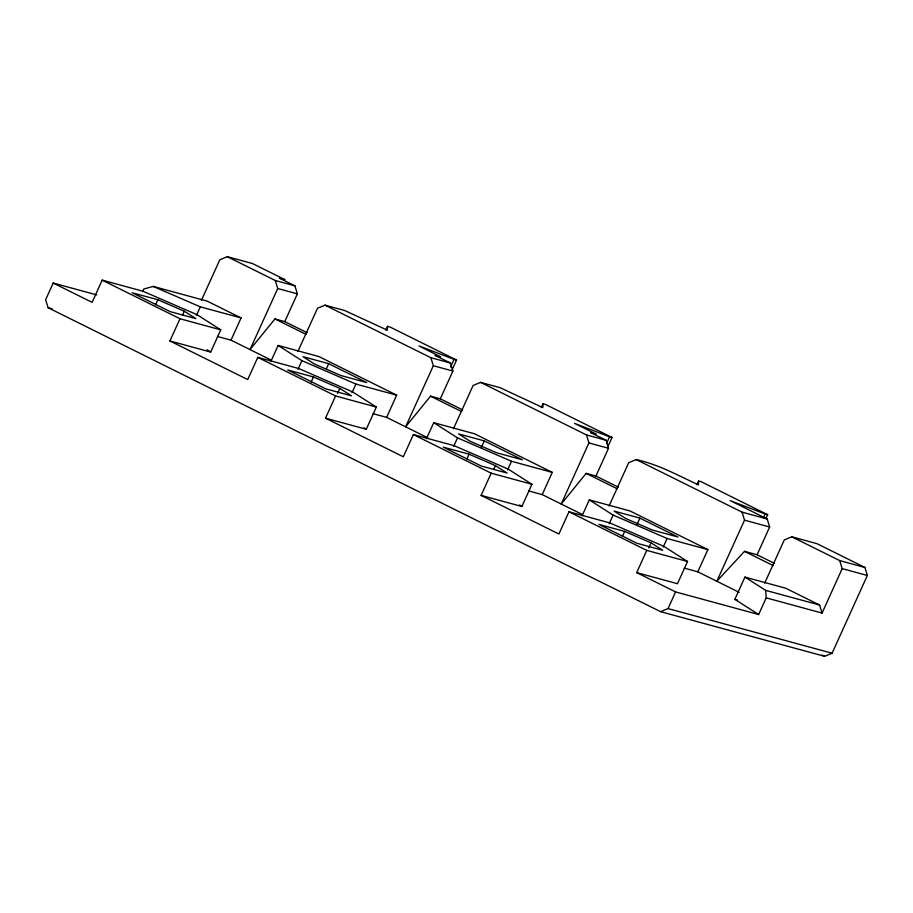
<?xml version="1.0" encoding="UTF-8"?>
<svg xmlns="http://www.w3.org/2000/svg" width="913" height="913" viewBox="0 0 913 913"><rect width="100%" height="100%" fill="white"/><g stroke="black" fill="none" stroke-linecap="round" stroke-linejoin="round"><path stroke-width="1.37" d="M451.969 370.199L456.568 360.042L390.045 327.025L387.523 326.34L387.317 330.186L344.623 310.5L324.994 305.159L317.507 308.252L297.878 351.516M607.476 447.575L612.052 437.475L545.529 404.459L543.018 403.774L542.801 407.62L500.164 387.705L480.592 382.376L473.105 385.469L453.476 428.733M765.939 518.481L767.65 514.692L701.127 481.676L698.616 480.991L698.399 484.837C678.028 475.445 658.307 464.363 636.19 459.593L628.703 462.686L609.074 505.95M96.767 294.91L53.205 283.053L45.65 299.704L48.104 307.727L660.556 611.664L824.622 656.31L832.108 653.229L867.35 575.475L864.896 567.452L816.907 543.646L791.788 536.81L784.301 539.903L764.672 583.167M220.752 329.844L179.987 318.751L169.909 340.96L210.675 352.053L220.752 329.844L196.946 314.654L142.953 291.236L102.188 280.143L92.11 302.351L53.205 283.053M142.645 291.555L143.809 288.987L153.224 286.431L207.16 301.107L241.089 317.941L231.012 340.161L217.42 336.463M155.564 304.828L157.869 299.749L184.266 311.196L195.896 318.626L170.16 311.618L132.134 292.753L157.869 299.749M182.532 315.008L184.266 311.196M201.396 300.388L219.816 259.771L227.303 256.69L252.467 263.537L285.039 279.698L279.492 278.18L294.91 285.837L297.364 293.849L284.765 321.616L274.95 318.945L250.025 349.599L277.735 288.508L275.281 280.496L227.303 256.69M196.398 315.487L200.324 306.848L241.089 317.941M376.35 407.061L335.585 395.968L325.507 418.177L366.273 429.27L376.35 407.061L352.544 391.871L298.551 368.453L257.786 357.36L247.708 379.568L169.909 340.96M270.841 361.502L278.123 345.456L318.888 356.549L396.687 395.158L386.61 417.378L373.018 413.68M298.003 369.297L301.918 360.658L278.123 345.456M311.162 382.045L313.467 376.966L339.864 388.413L351.494 395.843L325.758 388.835L287.732 369.97L313.467 376.966M326.398 368.761L328.703 363.682L366.729 382.558L341.006 375.551L314.608 364.104L302.968 356.675L328.703 363.682M337.559 393.492L339.864 388.413M351.996 392.704L355.922 384.065L396.687 395.158M385.8 330.152L387.523 326.34M324.994 305.159L430.879 357.713L433.333 365.725L405.623 426.816L430.525 396.162L440.306 398.821L462.674 409.926M531.948 484.278L491.183 473.185L481.105 495.394L521.871 506.487L531.948 484.278L508.142 469.088L454.149 445.67L413.384 434.577L403.306 456.785L325.507 418.177M450.6 366.969L454.058 359.357L456.568 360.042M440.306 398.821L452.905 371.055L450.451 363.032L435.045 355.385L440.58 356.892L419.044 345.936L454.058 359.357M426.439 438.719L433.721 422.673L474.486 433.766L552.285 472.375L542.208 494.595L528.616 490.897M453.601 446.514L457.516 437.875L433.721 422.673M466.76 459.262L469.065 454.183L495.462 465.63L507.092 473.06L481.356 466.052L443.33 447.187L469.065 454.183M481.425 447.244L484.301 440.899L522.339 459.775L496.604 452.768L470.206 441.321L458.566 433.892L484.301 440.899M493.728 469.442L495.462 465.63M507.605 469.921L511.52 461.282L552.285 472.375M541.295 407.563L543.018 403.774M480.592 382.376L586.477 434.93L588.931 442.942L561.221 504.033L586.135 473.379L595.927 476.038L618.295 487.143M687.546 561.495L646.781 550.402L636.703 572.611L677.469 583.715L687.546 561.495L663.74 546.305L609.747 522.887L568.982 511.794L558.904 534.002L481.105 495.394M606.677 443.102L609.542 436.791L612.052 437.475M595.927 476.038L608.515 448.272L606.061 440.26L590.654 432.614L596.189 434.109L574.528 423.358L609.542 436.791M582.038 515.936L589.319 499.89L630.084 510.983L707.883 549.603L697.806 571.812L684.214 568.114M609.199 523.731L613.114 515.092L589.319 499.89M622.358 536.479L624.663 531.4L651.06 542.847L662.69 550.277L636.954 543.269L598.928 524.404L624.663 531.4M637.023 524.461L639.899 518.116L677.937 536.992L652.202 529.985L625.804 518.538L614.164 511.109L639.899 518.116M648.755 547.926L651.06 542.847M663.203 547.138L667.118 538.499L707.883 549.603M696.893 484.78L698.616 480.991M660.556 611.664L668.042 608.583L675.597 591.921L758.646 614.517L766.201 597.855L765.676 590.369L744.917 577.107L734.839 599.327L758.646 614.517M636.19 459.593L742.075 512.147L744.529 520.159L716.819 581.25L744.506 551.349L757.082 554.773L774.475 563.401M763.416 517.797L765.14 514.008L767.65 514.692M757.082 554.773L769.648 526.995L767.194 518.983L730.149 500.586L765.14 514.008M766.201 597.855L822.065 613.068L842.185 568.628L839.732 560.605L791.788 536.81M275.281 280.496L294.91 285.837M277.735 288.508L297.364 293.849M430.879 357.713L450.451 363.032M433.333 365.725L452.905 371.055M586.477 434.93L606.061 440.26M588.931 442.942L608.515 448.272M48.104 307.727L52.201 308.845M742.075 512.147L767.194 518.983M744.529 520.159L769.648 526.995M839.732 560.605L864.896 567.452M842.185 568.628L867.35 575.475M744.917 577.107L785.682 588.212L819.612 605.045L822.065 613.068M765.676 590.369L819.612 605.045M734.839 599.327L737.556 600.058M668.042 608.583L832.108 653.229M153.224 286.431L200.324 306.848M301.918 360.658L355.922 384.065M457.516 437.875L511.52 461.282M613.114 515.092L667.118 538.499M284.765 321.616L307.133 332.72M744.506 551.349L773.094 565.535M274.95 318.945L306.026 334.363M430.525 396.162L461.59 411.58M586.135 473.379L617.199 488.797M231.012 340.161L271.15 360.076M386.61 417.378L427.992 437.909M542.208 494.595L582.346 514.51M697.806 571.812L739.188 592.343M102.188 280.143L179.987 318.751M257.786 357.36L335.585 395.968M413.384 434.577L491.183 473.185M568.982 511.794L646.781 550.402M822.077 655.055L824.622 656.31M636.703 572.611L675.597 591.921M519.486 504.969L521.871 506.487M363.888 427.752L366.273 429.27M207.103 349.782L210.675 352.053"/></g></svg>
